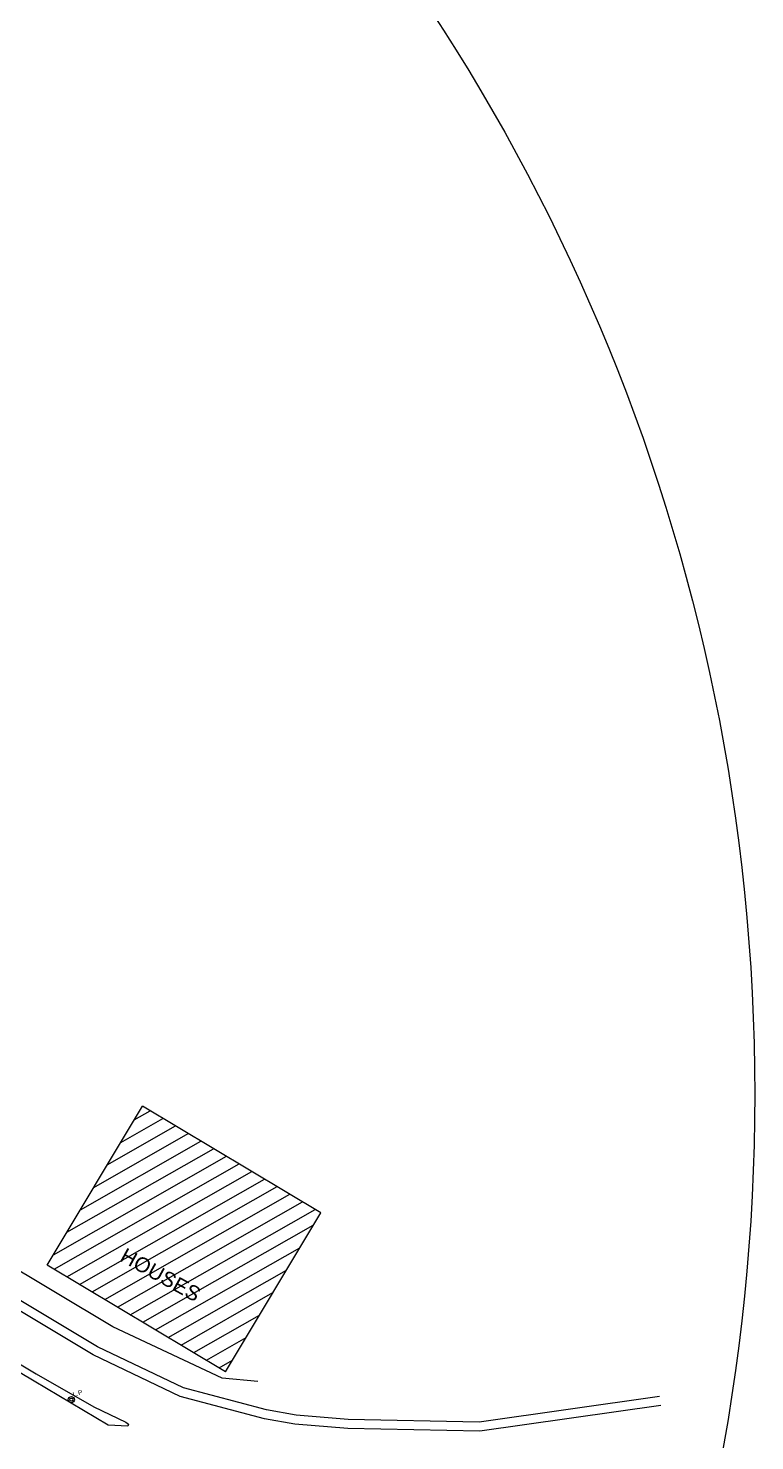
# Model space of a CAD drawing. Header units: inches. Extents: x -110725 to 51121, y 8404 to 44825.
# Drawn here: x -26736 to -22534, y 19919 to 28094 of the extents above; entities that cross this region are included whole.
import ezdxf
from ezdxf.enums import TextEntityAlignment as Align

# ---------------------------------------------------------------- set-up
doc = ezdxf.new("R2010")
doc.units = ezdxf.units.IN
doc.header["$LTSCALE"] = 0.1
doc.header["$MEASUREMENT"] = 0
for name, color, linetype in [('building', 6, 'Continuous'), ('GREEN BELT', 80, 'Continuous'), ('POLE', 7, 'Continuous'), ('road', 8, 'Continuous'), ('SEAL', 7, 'Continuous')]:
    doc.layers.add(name, color=color, linetype=linetype)
for name, color, linetype, lineweight in [('CAR', 4, 'Continuous', 0), ('HATCH', 5, 'Continuous', 5), ('TEXT', 3, 'Continuous', 0)]:
    doc.layers.add(name, color=color, linetype=linetype, lineweight=lineweight)
doc.styles.add('MONOTXT', font='@Arial Unicode MS')
doc.styles.add('ROMANS', font='arial.ttf', dxfattribs={"width": 0.8, "height": 15})

# ---------------------------------------------------------------- blocks, each defined once
blk = doc.blocks.new('LP')
at = {"layer": 'POLE', "linetype": 'Continuous'}
for radius in [2.24, 1.12]:
    blk.add_circle((39544.6, 18392.9), radius, dxfattribs=at)
at = {"layer": 'SEAL', "color": 7, "linetype": 'Continuous', "lineweight": 25, "style": 'MONOTXT'}
blk.add_text('L.P', height=3.36, dxfattribs=at).set_placement((39550.1, 18394.6), align=Align.CENTER)

msp = doc.modelspace()

# ---------------------------------------------------------------- hatches: boundary and pattern name
at = {"layer": 'HATCH', "linetype": 'Continuous'}
h = msp.add_hatch(dxfattribs=at)
h.set_pattern_fill('ANSI31', color=8, scale=595.670875, angle=344.691365036, style=0)
h.set_pattern_definition([(29.691365, (-312266.656, -301062.32), (-36.88154, 64.682871), [])])
h.paths.add_polyline_path([(-26076.04648, 21855.68589), (-26626.07281, 20935.30547), (-25594.42276, 20318.78357), (-25044.39643, 21239.16399)])
h.paths.add_polyline_path([(-26243.24061, 20954.05953), (-25762.09266, 20688.25642), (-25697.79981, 20804.63719), (-26178.94776, 21070.44031)], flags=24)

# ---------------------------------------------------------------- linework, layer by layer
at = {"layer": 'building', "linetype": 'Continuous'}
for points, elevation in [([(-26626.07281, 20935.30547), (-26076.04648, 21855.68589)], 3.33576), ([(-25044.39643, 21239.16399), (-26076.04648, 21855.68589)], 33.71497), ([(-25594.42276, 20318.78357), (-25044.39643, 21239.16399)], 33.71497), ([(-25594.42276, 20318.78357), (-26626.07281, 20935.30547)], 33.71497)]:
    msp.add_lwpolyline(points, dxfattribs=dict(at, elevation=elevation))
at = {"layer": 'CAR', "linetype": 'Continuous'}
msp.add_circle((-33960.35096, 21924.4645, 27.16259), 11425.94255, dxfattribs=at)
at = {"layer": 'GREEN BELT', "linetype": 'Continuous', "elevation": 6.55238}
for points in [[(-39398.39957, 27959.75644), (-26689.61813, 20306.28942), (-26356.16376, 20114.87979)], [(-26356.16376, 20114.87979), (-26172.20898, 20026.27814), (-26155.72011, 20014.59036), (-26159.32003, 20003.42417), (-26274.56308, 20008.92592), (-26843.79398, 20348.01523), (-39427.62699, 27910.4647)]]:
    msp.add_lwpolyline(points, dxfattribs=at)
at = {"layer": 'road', "linetype": 'Continuous'}
for points, elevation in [([(-23078.04682, 20124.03087), (-24124.17323, 19974.6418), (-24888.45647, 19989.22794), (-25193.58594, 20014.85745), (-25369.88927, 20046.73064), (-25857.00273, 20175.53674), (-26360.13096, 20416.0489), (-38420.48674, 27653.15887)], 5.71844), ([(-23085.40667, 20175.56966), (-24127.37715, 20026.77406), (-24885.77817, 20041.24794), (-25186.76079, 20066.52914), (-25358.58587, 20097.59272), (-25838.96347, 20224.61767), (-26335.45509, 20461.95732), (-38394.18629, 27698.09241)], 5.71844), ([(-25409.29349, 20261.40322), (-25614.46777, 20280.53774), (-26247.69737, 20578.19871), (-37423.65028, 27274.65336)], 0.23827)]:
    msp.add_lwpolyline(points, dxfattribs=dict(at, elevation=elevation))

# ---------------------------------------------------------------- block references
at = {"layer": 'building', "linetype": 'Continuous', "xscale": 8.002064570160488, "yscale": 8.002064570160488, "zscale": 8.002064570160488, "rotation": 14.69136503644292}
msp.add_blockref('LP', (-295252.60512, -202465.2557, -20.84848), dxfattribs=at)

# ---------------------------------------------------------------- texts
at = {"layer": 'TEXT', "color": 7, "linetype": 'Continuous', "lineweight": 25, "style": 'ROMANS'}
msp.add_text('HOUSES', height=85.659272, rotation=331.082189681, dxfattribs=at).set_placement((-26212.42198, 20964.01948))

doc.saveas('drawing.dxf')
